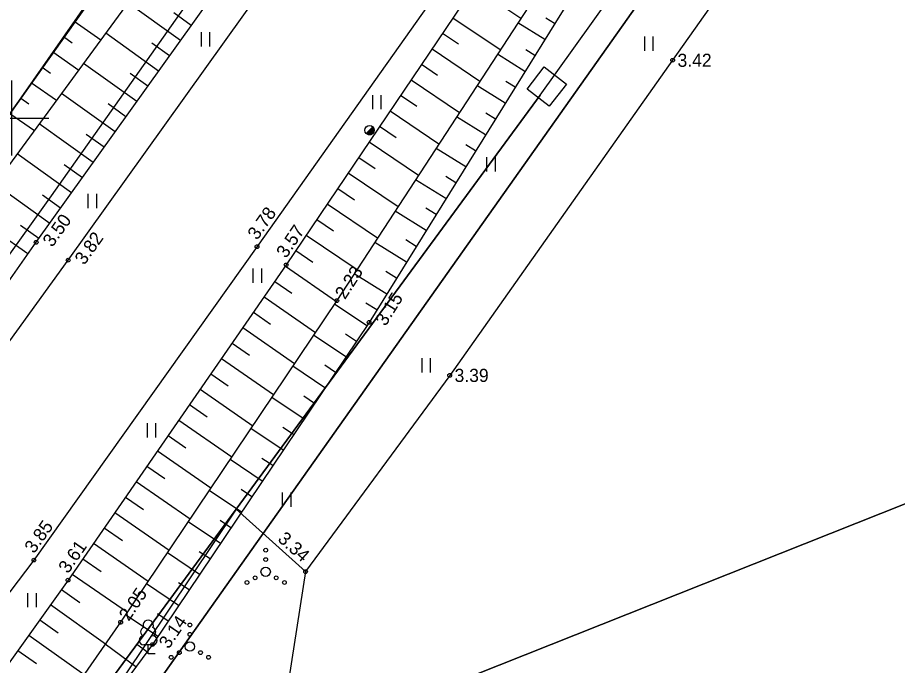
# Model space of a CAD drawing. Extents: x 406937 to 703495, y 6445581 to 6538256.
# Drawn here: x 409300.33 to 409347.33, y 6535220.78 to 6535255.36 of the extents above; entities that cross this region are included whole.
import ezdxf

# ---------------------------------------------------------------- set-up
doc = ezdxf.new("R2010")
doc.units = 0
for name, color, linetype in [('14295G geoalus_H - HALJASTUS', 7, 'Continuous'), ('14295G geoalus_H - KORGUS-EH2000', 7, 'Continuous'), ('14295G geoalus_H - MOOTPIIR', 7, 'Continuous'), ('14295G geoalus_H - PIIR', 7, 'Continuous'), ('14295G geoalus_H - POST', 7, 'Continuous'), ('14295G geoalus_H - PUU', 7, 'Continuous'), ('14295G geoalus_H - RELJEEF', 7, 'Continuous'), ('14295G geoalus_H - SITRASS', 7, 'Continuous'), ('14295G geoalus_H - TEE', 7, 'Continuous'), ('14295G geoalus_H - VORK', 7, 'Continuous'), ('HALJASTUS', 7, 'Continuous'), ('KORGUS-EH2000', 7, 'Continuous'), ('xref_LC4212-2 - 0_KK PRO proj MP', 7, 'Continuous'), ('xref_LC4212-2 - Kaevik', 7, 'Continuous'), ('xref_LC4212-2 - Proj_ KP', 7, 'Continuous')]:
    doc.layers.add(name, color=color, linetype=linetype)

# ---------------------------------------------------------------- blocks, each defined once
blk = doc.blocks.new('PLPOST')
at = {"layer": '14295G geoalus_H - POST'}
blk.add_line((-35.4, -35.3), (35.3, 35.4), dxfattribs=at)
blk.add_circle((0, 0), 50, dxfattribs=at)
for radius, start, end in [(45, 224.85406, 45.03563), (40, 224.84272, 45.04698), (35, 224.82813, 45.06157), (30, 224.80867, 45.08103), (25, 224.78144, 45.10826), (20, 224.74058, 45.14911), (15, 224.67249, 45.2172), (10, 224.53632, 45.35338), (5, 224.12776, 45.76193)]:
    blk.add_arc((0, 0), radius, start, end, dxfattribs=at)
blk = doc.blocks.new('RING02')
at = {"layer": 'KORGUS-EH2000'}
blk.add_circle((0, 0), 20, dxfattribs=at)
blk = doc.blocks.new('LEHTP1')
at = {"layer": '14295G geoalus_H - PUU'}
for p, q in [((48, 95), (-48, 95)), ((0, 0), (0, 95)), ((76, 0), (0, 0))]:
    blk.add_line(p, q, dxfattribs=at)
for centre, radius, start, end in [((0, 304), 55.4, 332.5799, 207.4201), ((-47.5, 142.5), 47.5, 90.0016, 269.3953), ((-34, 234.5), 46.5, 109.02174, 253.14154), ((34, 234.5), 46.5, 286.85082, 70.98591), ((47.5, 142.5), 47.5, 270.6047, 89.9984)]:
    blk.add_arc(centre, radius, start, end, dxfattribs=at)
blk = doc.blocks.new('VQSA')
at = {"layer": 'HALJASTUS'}
for centre, radius in [((0, 230), 20), ((0, 130), 20), ((0, 0), 50), ((-113, -65), 20), ((113, -65), 20), ((-200, -115), 20), ((200, -115), 20)]:
    blk.add_circle(centre, radius, dxfattribs=at)
blk = doc.blocks.new('HEIN_1')
at = {"layer": '14295G geoalus_H - HALJASTUS'}
for p, q in [((-45.5, 76.1), (-45.5, -76.1)), ((45.5, 76.1), (45.5, -76.1))]:
    blk.add_line(p, q, dxfattribs=at)
blk = doc.blocks.new('VKORIS')
at = {"layer": '14295G geoalus_H - VORK'}
for p, q in [((0, 400), (0, -400)), ((-400, 0), (400, 0))]:
    blk.add_line(p, q, dxfattribs=at)

msp = doc.modelspace()

# ---------------------------------------------------------------- linework, layer by layer
at = {"layer": '14295G geoalus_H - HALJASTUS'}
msp.add_lwpolyline([(409315.71, 6535225.785), (409312.001, 6535229.122), (409305.997, 6535220.175), (409290.557, 6535198.66), (409287.399, 6535195.368), (409291.464, 6535191.06)], dxfattribs=at)
at = {"layer": '14295G geoalus_H - MOOTPIIR'}
msp.add_lwpolyline([(409387.42, 6535323.703), (409383.152, 6535319.188), (409381.671, 6535318.445), (409380.954, 6535316.229), (409379.87, 6535315.349), (409376.787, 6535312.089), (409367.059, 6535298.35), (409353.768, 6535280.497), (409344.166, 6535265.6), (409335.322, 6535253.086), (409323.411, 6535236.263), (409315.71, 6535225.785), (409314.501, 6535218.005)], dxfattribs=at)
at = {"layer": '14295G geoalus_H - PIIR'}
for points in [[(409364.52, 6535577.92), (409329.44, 6535537.13), (409371.19, 6535495.52), (409350.35, 6535435.99), (409338.93, 6535410.92), (409303.5, 6535358.98), (409250.29, 6535406.8), (409239.34, 6535410.68), (409200.96, 6535337.4), (409233.96, 6535297.87), (409294.12, 6535242.09), (409459.05, 6535474.56)], [(409301.58, 6535211.07), (409365.53, 6535236.47), (409421.71, 6535275.77), (409376.27, 6535316.55)]]:
    msp.add_lwpolyline(points, close=True, dxfattribs=at)
for points in [[(409459.05, 6535474.56), (409294.12, 6535242.09), (409288.26, 6535233.88), (409223.39, 6535158.72), (409180.71, 6535125.36), (409026.11, 6535027.47)], [(408991.53, 6534972.67), (409190.81, 6535104.65), (409196.29, 6535109.51), (409209.15, 6535119.5), (409223.71, 6535131.6), (409247.13, 6535152.65), (409267.27, 6535172.74), (409282.94, 6535190.19), (409296.57, 6535206.91), (409300.4, 6535211.97), (409301.58, 6535211.07), (409376.27, 6535316.55), (409392.01, 6535338.53), (409427.7, 6535389.28), (409424.89, 6535391.06), (409439.89, 6535412.38), (409441.73, 6535411.59), (409465.45, 6535449.37)], [(409445.69, 6535017.27), (409516.29, 6535168.08), (409446.96, 6535127.71), (409415.69, 6535169.49), (409476.37, 6535214.24), (409431.67, 6535265.86), (409422.71, 6535276.47), (409421.71, 6535275.77), (409365.53, 6535236.47), (409301.58, 6535211.07), (409300.4, 6535211.97), (409296.57, 6535206.91), (409282.94, 6535190.19), (409267.27, 6535172.74), (409247.13, 6535152.65), (409223.71, 6535131.6), (409209.15, 6535119.5)]]:
    msp.add_lwpolyline(points, dxfattribs=at)
at = {"layer": '14295G geoalus_H - RELJEEF'}
for p, q in [((409324.704, 6535257.018), (409327.206, 6535255.328)), ((409309.024, 6535254.137), (409306.219, 6535256.144)), ((409309.606, 6535254.95), (409308.674, 6535255.617)), ((409303.357, 6535255.168), (409304.774, 6535254.177)), ((409323.585, 6535255.36), (409326.114, 6535253.653)), ((409328.489, 6535254.193), (409327.049, 6535255.088)), ((409329.017, 6535255.042), (409328.543, 6535255.337)), ((409302.784, 6535254.348), (409303.25, 6535254.022)), ((409307.86, 6535252.51), (409305.035, 6535254.532)), ((409323.026, 6535254.531), (409323.873, 6535253.959)), ((409308.442, 6535253.324), (409307.504, 6535253.995)), ((409322.466, 6535253.703), (409325.022, 6535251.977)), ((409302.211, 6535253.529), (409303.59, 6535252.565)), ((409327.433, 6535252.494), (409325.957, 6535253.412)), ((409327.961, 6535253.344), (409327.475, 6535253.646)), ((409306.697, 6535250.884), (409303.851, 6535252.92)), ((409321.906, 6535252.874), (409322.763, 6535252.296)), ((409301.638, 6535252.709), (409302.092, 6535252.392)), ((409307.279, 6535251.697), (409306.333, 6535252.373)), ((409301.065, 6535251.89), (409302.406, 6535250.952)), ((409321.347, 6535252.045), (409323.93, 6535250.301)), ((409326.905, 6535251.645), (409326.407, 6535251.955)), ((409305.533, 6535249.257), (409302.667, 6535251.308)), ((409326.378, 6535250.796), (409324.865, 6535251.736)), ((409300.492, 6535251.07), (409300.933, 6535250.762)), ((409320.787, 6535251.216), (409321.653, 6535250.632)), ((409306.115, 6535250.071), (409305.163, 6535250.752)), ((409320.228, 6535250.388), (409322.838, 6535248.625)), ((409299.919, 6535250.25), (409301.222, 6535249.34)), ((409325.322, 6535249.097), (409323.773, 6535250.06)), ((409325.85, 6535249.946), (409325.339, 6535250.264)), ((409304.369, 6535247.631), (409301.484, 6535249.696)), ((409319.668, 6535249.559), (409320.543, 6535248.968)), ((409304.951, 6535248.444), (409303.992, 6535249.13)), ((409319.108, 6535248.73), (409321.746, 6535246.949)), ((409324.794, 6535248.248), (409324.272, 6535248.572)), ((409303.205, 6535246.005), (409300.3, 6535248.084)), ((409324.266, 6535247.398), (409322.68, 6535248.384)), ((409318.549, 6535247.901), (409319.432, 6535247.305)), ((409303.787, 6535246.818), (409302.822, 6535247.508)), ((409317.989, 6535247.073), (409320.653, 6535245.274)), ((409323.211, 6535245.7), (409321.588, 6535246.708)), ((409323.738, 6535246.549), (409323.204, 6535246.881)), ((409302.041, 6535244.378), (409299.116, 6535246.471)), ((409317.43, 6535246.244), (409318.322, 6535245.641)), ((409302.623, 6535245.191), (409301.651, 6535245.887)), ((409316.87, 6535245.415), (409319.561, 6535243.598)), ((409300.882, 6535242.748), (409297.932, 6535244.822)), ((409322.155, 6535244.001), (409320.496, 6535245.032)), ((409322.683, 6535244.85), (409322.136, 6535245.19)), ((409301.459, 6535243.565), (409300.481, 6535244.265)), ((409316.31, 6535244.586), (409317.212, 6535243.977)), ((409315.751, 6535243.757), (409318.469, 6535241.922)), ((409321.099, 6535242.302), (409319.404, 6535243.356)), ((409321.627, 6535243.152), (409321.068, 6535243.499)), ((409315.191, 6535242.929), (409316.102, 6535242.314)), ((409314.631, 6535242.1), (409317.356, 6535240.215)), ((409320.044, 6535240.604), (409318.311, 6535241.68)), ((409320.571, 6535241.453), (409320, 6535241.808)), ((409314.062, 6535241.278), (409314.974, 6535240.647)), ((409313.493, 6535240.456), (409316.239, 6535238.555)), ((409318.981, 6535238.909), (409317.258, 6535240.069)), ((409319.516, 6535239.754), (409318.932, 6535240.117)), ((409312.924, 6535239.634), (409313.843, 6535238.997)), ((409312.355, 6535238.811), (409315.123, 6535236.895)), ((409317.864, 6535237.25), (409316.141, 6535238.41)), ((409318.423, 6535238.08), (409317.848, 6535238.466)), ((409311.785, 6535237.989), (409312.712, 6535237.348)), ((409311.216, 6535237.167), (409314.006, 6535235.236)), ((409316.748, 6535235.591), (409315.025, 6535236.75)), ((409317.306, 6535236.42), (409316.732, 6535236.807)), ((409310.647, 6535236.345), (409311.581, 6535235.698)), ((409310.078, 6535235.522), (409312.89, 6535233.576)), ((409315.631, 6535233.932), (409313.909, 6535235.091)), ((409316.189, 6535234.761), (409315.615, 6535235.148)), ((409309.509, 6535234.7), (409310.45, 6535234.049)), ((409308.94, 6535233.878), (409311.774, 6535231.917)), ((409315.073, 6535233.102), (409314.499, 6535233.488)), ((409308.371, 6535233.055), (409309.319, 6535232.399)), ((409314.514, 6535232.272), (409312.793, 6535233.431)), ((409307.802, 6535232.233), (409310.657, 6535230.257)), ((409313.398, 6535230.613), (409311.676, 6535231.772)), ((409313.956, 6535231.443), (409313.382, 6535231.829)), ((409307.233, 6535231.411), (409308.188, 6535230.75)), ((409306.663, 6535230.589), (409309.541, 6535228.597)), ((409312.839, 6535229.784), (409312.266, 6535230.17)), ((409306.094, 6535229.766), (409307.057, 6535229.1)), ((409312.281, 6535228.954), (409310.56, 6535230.112)), ((409305.525, 6535228.944), (409308.424, 6535226.938)), ((409311.164, 6535227.295), (409309.444, 6535228.453)), ((409311.723, 6535228.124), (409311.149, 6535228.51)), ((409304.956, 6535228.122), (409305.926, 6535227.451)), ((409304.387, 6535227.3), (409307.308, 6535225.278)), ((409303.818, 6535226.477), (409304.795, 6535225.801)), ((409310.048, 6535225.636), (409308.327, 6535226.793)), ((409310.606, 6535226.465), (409310.032, 6535226.851)), ((409303.249, 6535225.655), (409306.192, 6535223.618)), ((409308.931, 6535223.976), (409307.211, 6535225.134)), ((409309.489, 6535224.806), (409308.916, 6535225.192)), ((409302.672, 6535224.838), (409303.647, 6535224.141)), ((409302.091, 6535224.024), (409305.025, 6535221.928)), ((409301.51, 6535223.211), (409302.491, 6535222.51)), ((409307.814, 6535222.317), (409306.095, 6535223.474)), ((409308.373, 6535223.147), (409307.799, 6535223.533)), ((409300.928, 6535222.397), (409303.881, 6535220.287)), ((409306.643, 6535220.696), (409305.01, 6535221.905)), ((409307.238, 6535221.5), (409306.686, 6535221.909)), ((409300.347, 6535221.584), (409301.334, 6535220.878))]:
    msp.add_line(p, q, dxfattribs=at)
for points in [[(409287.42, 6535238.687), (409290.3, 6535235.45), (409291.54, 6535237.837), (409297.11, 6535246.232), (409309.914, 6535264.546), (409322.052, 6535281.127)], [(409286.635, 6535237.247), (409290.4, 6535233.845), (409298.322, 6535245.39), (409311.388, 6535263.184), (409323.511, 6535279.941)], [(409286.895, 6535223.247), (409292.817, 6535231.278), (409301.318, 6535243.367), (409313.96, 6535261.034), (409325.8, 6535278.267)], [(409335.451, 6535271.454), (409325.916, 6535258.812), (409314.673, 6535242.161), (409303.022, 6535225.328), (409293.188, 6535211.566), (409285.814, 6535202.894), (409279.664, 6535195.777), (409278.56, 6535193.646), (409275.991, 6535190.902)], [(409337.447, 6535270.059), (409328.453, 6535257.241), (409317.381, 6535240.252), (409305.831, 6535223.082), (409296.257, 6535209.361), (409289.189, 6535199.824), (409282.382, 6535191.695)], [(409338.831, 6535268.92), (409329.789, 6535256.285), (409319.106, 6535239.094), (409307.529, 6535221.893), (409297.309, 6535208.087), (409293.066, 6535202.603)]]:
    msp.add_lwpolyline(points, dxfattribs=at)
at = {"layer": '14295G geoalus_H - SITRASS'}
msp.add_lwpolyline([(409290.212, 6535229.168), (409302.133, 6535245.845), (409315.903, 6535265.353), (409329.557, 6535285.121), (409344.421, 6535305.869), (409358.168, 6535326.398), (409371.763, 6535346.52), (409385.946, 6535367.736), (409399.701, 6535387.673), (409413.493, 6535406.626), (409423.668, 6535420.526), (409431.087, 6535430.528)], dxfattribs=at)
at = {"layer": '14295G geoalus_H - TEE'}
for points in [[(409286.868, 6535220.89), (409287.934, 6535221.966), (409294.178, 6535230.199), (409303.027, 6535242.413), (409315.504, 6535259.86), (409327.641, 6535276.965)], [(409334.02, 6535272.485), (409324.776, 6535259.588), (409313.119, 6535243.135), (409301.2, 6535226.4), (409291.312, 6535213.383), (409284.129, 6535204.267), (409275.584, 6535194.164), (409266.828, 6535184.283), (409253.238, 6535169.987), (409238.192, 6535155.69), (409222.922, 6535142.014), (409206.794, 6535128.345), (409196.171, 6535119.863)]]:
    msp.add_lwpolyline(points, dxfattribs=at)
at = {"layer": 'xref_LC4212-2 - 0_KK PRO proj MP'}
msp.add_lwpolyline([(409328.24, 6535251.228), (409299.897, 6535212.645), (409266.614, 6535173.507)], dxfattribs=at)
at = {"layer": 'xref_LC4212-2 - Kaevik'}
msp.add_lwpolyline([(409328.729, 6535250.627), (409327.541, 6535251.544), (409328.458, 6535252.731), (409329.645, 6535251.814)], close=True, dxfattribs=at)
at = {"layer": 'xref_LC4212-2 - Proj_ KP'}
msp.add_lwpolyline([(409200.117, 6535101.701), (409197.562, 6535105.029), (409196.094, 6535108.637), (409195.833, 6535109.387), (409196.09, 6535109.987), (409246.442, 6535153.376), (409266.544, 6535173.429), (409299.897, 6535212.645), (409328.24, 6535251.228), (409370.364, 6535310.011), (409360.789, 6535337.993), (409418.515, 6535419.154)], dxfattribs=at)

# ---------------------------------------------------------------- block references
at = {"layer": '14295G geoalus_H - HALJASTUS', "xscale": 0.005, "yscale": 0.005}
for name, p in [('HEIN_1', (409310.354, 6535254.207)), ('HEIN_1', (409334.043, 6535253.97)), ('HEIN_1', (409319.512, 6535250.851)), ('HEIN_1', (409325.609, 6535247.53)), ('HEIN_1', (409304.309, 6535245.572)), ('HEIN_1', (409313.125, 6535241.581)), ('HEIN_1', (409322.147, 6535236.797)), ('HEIN_1', (409307.47, 6535233.336)), ('HEIN_1', (409314.688, 6535229.625)), ('VQSA', (409313.58, 6535225.78)), ('HEIN_1', (409301.083, 6535224.262)), ('VQSA', (409309.531, 6535221.787))]:
    msp.add_blockref(name, p, dxfattribs=at)
at = {"layer": '14295G geoalus_H - KORGUS-EH2000', "xscale": 0.005, "yscale": 0.005}
for p in [(409335.322, 6535253.086), (409301.318, 6535243.367), (409313.119, 6535243.135), (409303.027, 6535242.413), (409314.673, 6535242.161), (409317.381, 6535240.252), (409319.106, 6535239.094), (409323.411, 6535236.263), (409301.2, 6535226.4), (409315.71, 6535225.785), (409303.022, 6535225.328), (409305.831, 6535223.082), (409307.529, 6535221.893)]:
    msp.add_blockref('RING02', p, dxfattribs=at)
at = {"layer": '14295G geoalus_H - POST', "xscale": 0.005, "yscale": 0.005}
msp.add_blockref('PLPOST', (409319.131, 6535249.349), dxfattribs=at)
at = {"layer": '14295G geoalus_H - PUU', "xscale": 0.005, "yscale": 0.005}
msp.add_blockref('LEHTP1', (409307.304, 6535221.402), dxfattribs=at)
at = {"layer": '14295G geoalus_H - VORK', "xscale": 0.005, "yscale": 0.005}
msp.add_blockref('VKORIS', (409300, 6535250), dxfattribs=at)

# ---------------------------------------------------------------- texts
at = {"layer": '14295G geoalus_H - KORGUS-EH2000'}
for s, p in [(' 3.42', (409335.322, 6535252.736)), (' 3.39', (409323.411, 6535235.913))]:
    msp.add_text(s, height=0.7, dxfattribs=at).set_placement(p)
for s, rotation, p in [(' 3.78', 54.6821, (409312.976, 6535243.236)), (' 3.50', 54.4129, (409302.029, 6535242.858)), (' 3.57', 55.9721, (409314.528, 6535242.259)), (' 3.82', 54.4301, (409303.739, 6535241.904)), (' 2.23', 56.9076, (409317.674, 6535240.061)), (' 3.15', 58.1405, (409319.849, 6535238.632)), (' 3.85', 54.5418, (409301.058, 6535226.501)), (' 3.34', 318.0131, (409313.986, 6535227.639)), (' 3.61', 55.3123, (409302.878, 6535225.427)), (' 2.05', 56.0716, (409306.121, 6535222.887)), (' 3.14', 56.0585, (409308.255, 6535221.405))]:
    msp.add_text(s, height=0.7, rotation=rotation, dxfattribs=at).set_placement(p)

doc.saveas('drawing.dxf')
